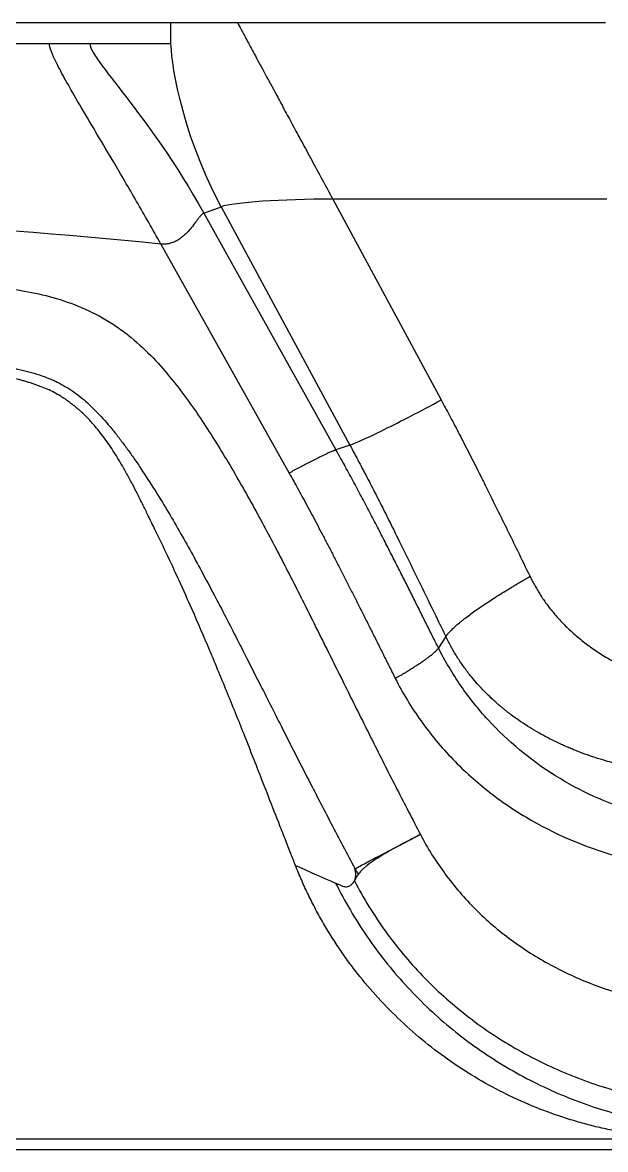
# Model space of a CAD drawing. Extents: x 526 to 610, y 679 to 808.
# Drawn here: x 588.22 to 593.61, y 696.88 to 707.29 of the extents above; entities that cross this region are included whole.
import ezdxf

# ---------------------------------------------------------------- set-up
doc = ezdxf.new("R2010")
doc.units = 0
doc.header["$MEASUREMENT"] = 0
doc.layers.add('1', color=4, linetype='Continuous')

# ---------------------------------------------------------------- blocks, each defined once
blk = doc.blocks.new('JETSETTER LX')
at = {"layer": '1', "color": 3, "linetype": 'Continuous', "lineweight": 25}
for p, q in [((64.082, 10.413), (67.486, 10.413)), ((56.817, 10.413), (63.468, 10.413)), ((63.468, 10.413), (64.082, 10.413)), ((56.817, 10.22), (62.343, 10.22)), ((62.343, 10.22), (62.718, 10.22)), ((62.718, 10.22), (63.468, 10.22)), ((64.964, 8.781), (65.967, 6.926)), ((67.499, 8.781), (64.964, 8.781)), ((63.772, 8.652), (63.933, 8.711)), ((63.772, 8.652), (64.994, 6.465)), ((63.933, 8.711), (65.123, 6.509)), ((63.375, 8.366), (64.561, 6.25)), ((65.123, 6.509), (64.994, 6.465)), ((66.789, 5.294), (66.795, 5.281)), ((66.01, 4.739), (65.942, 4.634)), ((47.621, 0.098), (68.345, 0.098))]:
    blk.add_line(p, q, dxfattribs=at)
at = {"layer": '1', "color": 4, "linetype": 'Continuous', "lineweight": 25}
blk.add_line((42.059, 0), (81.118, 0), dxfattribs=at)
at = {"layer": '1', "color": 3, "linetype": 'Continuous', "lineweight": 25}
for points, knots in [([(63.468, 10.22), (63.468, 10.223), (63.468, 10.227), (63.468, 10.236), (63.468, 10.248), (63.468, 10.262), (63.468, 10.28), (63.468, 10.303), (63.468, 10.335), (63.468, 10.372), (63.468, 10.399), (63.468, 10.413)], [0, 0, 0, 0, 0.035714, 0.071429, 0.142857, 0.214286, 0.285714, 0.428571, 0.571429, 0.785714, 1, 1, 1, 1]), ([(64.082, 10.413), (64.091, 10.396), (64.103, 10.374), (64.132, 10.321), (64.149, 10.29), (64.189, 10.216), (64.212, 10.173), (64.265, 10.074), (64.295, 10.018), (64.364, 9.891), (64.403, 9.819), (64.469, 9.698), (64.515, 9.612), (64.592, 9.469), (64.677, 9.312), (64.769, 9.143), (64.865, 8.964), (64.931, 8.842), (64.964, 8.781)], [0, 0, 0, 0, 0.125, 0.125, 0.25, 0.25, 0.375, 0.375, 0.5, 0.5, 0.625, 0.625, 0.6875, 0.75, 0.8125, 0.875, 0.9375, 1, 1, 1, 1]), ([(63.375, 8.366), (63.3, 8.5), (63.224, 8.633), (63.077, 8.888), (63.005, 9.01), (62.873, 9.234), (62.812, 9.337), (62.701, 9.524), (62.652, 9.607), (62.564, 9.757), (62.489, 9.889), (62.434, 9.99), (62.369, 10.122), (62.345, 10.183), (62.343, 10.22)], [0, 0, 0, 0, 0.125, 0.125, 0.25, 0.25, 0.375, 0.375, 0.5, 0.5, 0.625, 0.75, 0.75, 1, 1, 1, 1]), ([(63.772, 8.652), (63.771, 8.652), (63.77, 8.651), (63.767, 8.65), (63.764, 8.648), (63.761, 8.646), (63.758, 8.643), (63.755, 8.641), (63.752, 8.638), (63.748, 8.634), (63.743, 8.629), (63.735, 8.62), (63.727, 8.61), (63.712, 8.59), (63.687, 8.556), (63.653, 8.513), (63.622, 8.477), (63.595, 8.451), (63.566, 8.426), (63.538, 8.406), (63.508, 8.389), (63.482, 8.378), (63.452, 8.37), (63.43, 8.366), (63.409, 8.365), (63.392, 8.365), (63.381, 8.366), (63.375, 8.366)], [0, 0, 0, 0, 0.015677, 0.031332, 0.046969, 0.062594, 0.078212, 0.093827, 0.10944, 0.125054, 0.145629, 0.187557, 0.224187, 0.250092, 0.374976, 0.499982, 0.5625, 0.625017, 0.687554, 0.750017, 0.787429, 0.849984, 0.878794, 0.924974, 0.94995, 0.974959, 1, 1, 1, 1]), ([(63.375, 8.366), (61.576, 8.549), (59.768, 8.64), (57.057, 8.64), (55.25, 8.594), (53.448, 8.456), (52.549, 8.365)], [0, 0, 0, 0, 0.5, 0.5, 0.75, 1, 1, 1, 1]), ([(60.622, 8.051), (60.7, 8.049), (60.778, 8.046), (60.935, 8.04), (61.013, 8.036), (61.172, 8.028), (61.252, 8.024), (61.414, 8.013), (61.496, 8.007), (61.661, 7.993), (61.744, 7.985), (61.912, 7.965), (61.997, 7.953), (62.169, 7.923), (62.256, 7.905), (62.432, 7.858), (62.521, 7.829), (62.697, 7.758), (62.784, 7.716), (62.908, 7.642), (62.948, 7.616), (63.026, 7.561), (63.064, 7.532), (63.173, 7.442), (63.24, 7.379), (63.365, 7.249), (63.422, 7.182), (63.531, 7.048), (63.582, 6.981), (63.68, 6.846), (63.727, 6.778), (63.817, 6.64), (63.861, 6.571), (63.947, 6.433), (63.989, 6.363), (64.071, 6.224), (64.111, 6.154), (64.19, 6.014), (64.229, 5.944), (64.344, 5.733), (64.419, 5.592), (64.566, 5.309), (64.638, 5.167), (64.745, 4.954), (64.78, 4.883), (64.851, 4.741), (64.887, 4.67), (64.992, 4.457), (65.063, 4.316), (65.168, 4.104), (65.203, 4.034), (65.273, 3.893), (65.309, 3.823), (65.38, 3.681), (65.415, 3.611), (65.486, 3.47), (65.522, 3.4), (65.594, 3.26), (65.63, 3.19), (65.702, 3.051), (65.738, 2.981), (65.775, 2.911)], [0, 0, 0, 0, 0.03125, 0.03125, 0.0625, 0.0625, 0.09375, 0.09375, 0.125, 0.125, 0.15625, 0.15625, 0.1875, 0.1875, 0.21875, 0.21875, 0.25, 0.25, 0.28125, 0.28125, 0.296875, 0.296875, 0.3125, 0.3125, 0.34375, 0.34375, 0.375, 0.375, 0.40625, 0.40625, 0.4375, 0.4375, 0.46875, 0.46875, 0.5, 0.5, 0.53125, 0.53125, 0.5625, 0.5625, 0.625, 0.625, 0.6875, 0.6875, 0.71875, 0.71875, 0.75, 0.75, 0.8125, 0.8125, 0.84375, 0.84375, 0.875, 0.875, 0.90625, 0.90625, 0.9375, 0.9375, 0.96875, 0.96875, 1, 1, 1, 1]), ([(60.598, 7.33), (60.636, 7.329), (60.71, 7.326), (60.82, 7.322), (60.927, 7.318), (61.032, 7.313), (61.133, 7.308), (61.233, 7.303), (61.33, 7.297), (61.424, 7.29), (61.523, 7.282), (61.629, 7.272), (61.743, 7.26), (61.837, 7.248), (61.909, 7.237), (61.958, 7.229), (62.006, 7.22), (62.071, 7.207), (62.154, 7.187), (62.25, 7.159), (62.324, 7.132), (62.378, 7.109), (62.431, 7.084), (62.495, 7.049), (62.571, 7), (62.644, 6.945), (62.716, 6.881), (62.811, 6.788), (62.902, 6.684), (62.988, 6.575), (63.052, 6.491), (63.115, 6.403), (63.199, 6.28), (63.301, 6.123), (63.418, 5.933), (63.531, 5.74), (63.642, 5.544), (63.754, 5.338), (63.901, 5.062), (64.045, 4.784), (64.187, 4.504), (64.328, 4.227), (64.509, 3.869), (64.689, 3.515), (64.838, 3.226), (64.948, 3.015), (65.058, 2.805), (65.133, 2.665), (65.17, 2.595)], [0, 0, 0, 0, 0.015805, 0.031128, 0.046042, 0.060601, 0.074835, 0.088752, 0.102332, 0.115537, 0.128312, 0.14362, 0.160212, 0.176402, 0.183469, 0.190508, 0.19702, 0.203949, 0.218438, 0.232734, 0.245612, 0.251532, 0.257522, 0.269749, 0.282292, 0.295337, 0.307932, 0.32246, 0.350985, 0.365876, 0.380715, 0.395004, 0.411337, 0.442888, 0.473687, 0.50461, 0.536443, 0.56816, 0.602639, 0.667417, 0.699273, 0.734067, 0.797684, 0.867225, 0.900483, 0.933688, 0.966848, 1, 1, 1, 1]), ([(64.62, 2.625), (64.605, 2.662), (64.573, 2.744), (64.521, 2.876), (64.448, 3.061), (64.377, 3.244), (64.298, 3.446), (64.23, 3.618), (64.126, 3.882), (63.993, 4.212), (63.831, 4.604), (63.68, 4.955), (63.546, 5.254), (63.426, 5.511), (63.339, 5.691), (63.283, 5.804), (63.252, 5.868), (63.209, 5.955), (63.161, 6.053), (63.11, 6.151), (63.06, 6.245), (62.988, 6.371), (62.893, 6.522), (62.785, 6.664), (62.691, 6.767), (62.615, 6.838), (62.535, 6.903), (62.458, 6.955), (62.388, 6.995), (62.325, 7.026), (62.271, 7.048), (62.227, 7.063), (62.194, 7.075), (62.16, 7.086), (62.126, 7.096), (62.092, 7.106), (62.035, 7.122), (61.955, 7.142), (61.852, 7.163), (61.747, 7.18), (61.608, 7.199), (61.431, 7.215), (61.219, 7.227), (61.042, 7.231), (60.913, 7.234), (60.842, 7.236), (60.768, 7.237), (60.684, 7.239), (60.613, 7.241), (60.581, 7.243)], [0, 0, 0, 0, 0.0179174, 0.0387943, 0.0626306, 0.1060538, 0.1252717, 0.1587383, 0.1879119, 0.2505415, 0.3159626, 0.3757559, 0.4191099, 0.4608484, 0.50098, 0.5075186, 0.5167555, 0.5327146, 0.5501474, 0.5649293, 0.5817473, 0.5971425, 0.6289532, 0.6601218, 0.6757281, 0.6906683, 0.7060196, 0.7209332, 0.7312564, 0.7415003, 0.7517084, 0.7568147, 0.7619557, 0.7671325, 0.7723466, 0.7775991, 0.7828912, 0.7981152, 0.8138197, 0.828943, 0.8447093, 0.875667, 0.9067232, 0.9378451, 0.9534101, 0.9631853, 0.9689644, 0.9859131, 1, 1, 1, 1]), ([(65.123, 6.509), (65.15, 6.518), (65.191, 6.535), (65.298, 6.583), (65.365, 6.615), (65.515, 6.69), (65.6, 6.733), (65.779, 6.825), (65.873, 6.875), (65.967, 6.926)], [0, 0, 0, 0, 0.25, 0.25, 0.5, 0.5, 0.75, 0.75, 1, 1, 1, 1]), ([(65.967, 6.926), (65.98, 6.902), (66.005, 6.855), (66.044, 6.782), (66.084, 6.706), (66.125, 6.629), (66.166, 6.549), (66.209, 6.466), (66.252, 6.382), (66.296, 6.295), (66.341, 6.205), (66.404, 6.078), (66.484, 5.918), (66.579, 5.724), (66.68, 5.518), (66.75, 5.374), (66.789, 5.294)], [0, 0, 0, 0, 0.043918, 0.0891859, 0.1358044, 0.1837741, 0.2330957, 0.2837696, 0.3357965, 0.3891768, 0.4439109, 0.4999992, 0.6224671, 0.7372771, 0.8543458, 1, 1, 1, 1]), ([(64.994, 6.465), (64.993, 6.465), (64.991, 6.464), (64.986, 6.462), (64.98, 6.46), (64.974, 6.457), (64.966, 6.454), (64.956, 6.45), (64.945, 6.445), (64.928, 6.437), (64.905, 6.427), (64.878, 6.414), (64.853, 6.402), (64.83, 6.391), (64.808, 6.379), (64.783, 6.367), (64.759, 6.354), (64.733, 6.341), (64.708, 6.328), (64.683, 6.315), (64.658, 6.302), (64.633, 6.289), (64.608, 6.276), (64.585, 6.263), (64.569, 6.255), (64.561, 6.25)], [0, 0, 0, 0, 0.021831, 0.046236, 0.073275, 0.103011, 0.135503, 0.170807, 0.208969, 0.250023, 0.331381, 0.400513, 0.456816, 0.499984, 0.549845, 0.599056, 0.647521, 0.695153, 0.741876, 0.787621, 0.832331, 0.875958, 0.918463, 0.959817, 1, 1, 1, 1]), ([(65.942, 4.634), (65.924, 4.67), (65.887, 4.743), (65.831, 4.855), (65.773, 4.97), (65.714, 5.089), (65.653, 5.211), (65.589, 5.337), (65.524, 5.466), (65.456, 5.599), (65.386, 5.735), (65.313, 5.875), (65.238, 6.018), (65.16, 6.164), (65.079, 6.314), (65.023, 6.414), (64.994, 6.465)], [0, 0, 0, 0, 0.0586047, 0.1191288, 0.1815827, 0.2459776, 0.3123255, 0.3806395, 0.4509339, 0.5232244, 0.5975282, 0.6738643, 0.7522541, 0.8327215, 0.9152933, 1, 1, 1, 1]), ([(65.123, 6.509), (65.137, 6.483), (65.165, 6.43), (65.207, 6.352), (65.248, 6.273), (65.29, 6.194), (65.331, 6.114), (65.372, 6.034), (65.413, 5.954), (65.454, 5.873), (65.494, 5.792), (65.535, 5.71), (65.587, 5.606), (65.673, 5.431), (65.792, 5.187), (65.912, 4.94), (65.985, 4.791), (66.01, 4.739)], [0, 0, 0, 0, 0.044756, 0.089658, 0.134703, 0.179889, 0.225212, 0.270671, 0.316262, 0.361982, 0.407828, 0.453798, 0.499887, 0.583773, 0.749956, 0.912145, 1, 1, 1, 1]), ([(64.561, 6.25), (64.575, 6.225), (64.604, 6.174), (64.647, 6.096), (64.691, 6.016), (64.735, 5.934), (64.78, 5.85), (64.826, 5.764), (64.872, 5.676), (64.919, 5.586), (64.967, 5.494), (65.015, 5.4), (65.064, 5.304), (65.114, 5.206), (65.165, 5.106), (65.216, 5.004), (65.268, 4.9), (65.322, 4.794), (65.376, 4.686), (65.431, 4.576), (65.486, 4.465), (65.524, 4.39), (65.543, 4.352)], [0, 0, 0, 0, 0.040639, 0.082262, 0.12487, 0.168464, 0.213045, 0.258613, 0.305169, 0.352712, 0.401243, 0.45076, 0.501265, 0.552756, 0.605231, 0.658691, 0.713132, 0.768554, 0.824955, 0.882331, 0.94068, 1, 1, 1, 1]), ([(66.01, 4.739), (66.011, 4.741), (66.013, 4.744), (66.017, 4.75), (66.022, 4.756), (66.027, 4.762), (66.033, 4.77), (66.04, 4.777), (66.049, 4.787), (66.061, 4.799), (66.075, 4.813), (66.09, 4.827), (66.112, 4.847), (66.143, 4.873), (66.184, 4.906), (66.229, 4.94), (66.28, 4.977), (66.333, 5.013), (66.391, 5.052), (66.45, 5.091), (66.515, 5.132), (66.57, 5.166), (66.615, 5.193), (66.651, 5.215), (66.691, 5.238), (66.724, 5.258), (66.748, 5.271), (66.761, 5.279), (66.771, 5.285), (66.779, 5.289), (66.785, 5.292), (66.788, 5.293), (66.789, 5.294)], [0, 0, 0, 0, 0.015166, 0.03134, 0.048536, 0.066771, 0.086057, 0.10641, 0.127843, 0.158997, 0.190421, 0.221409, 0.252453, 0.318214, 0.37588, 0.439824, 0.500109, 0.567445, 0.622097, 0.687073, 0.7502, 0.813779, 0.843779, 0.875211, 0.913085, 0.951293, 0.964922, 0.976312, 0.985492, 0.992487, 0.997317, 1, 1, 1, 1]), ([(66.795, 5.281), (66.799, 5.274), (66.806, 5.259), (66.817, 5.238), (66.829, 5.217), (66.841, 5.196), (66.853, 5.175), (66.866, 5.154), (66.878, 5.133), (66.892, 5.113), (66.905, 5.092), (66.919, 5.072), (66.954, 5.023), (67.014, 4.946), (67.105, 4.848), (67.202, 4.756), (67.307, 4.671), (67.417, 4.594), (67.571, 4.5), (67.735, 4.421), (67.905, 4.359), (68.036, 4.32), (68.169, 4.289), (68.277, 4.272), (68.359, 4.262), (68.413, 4.257), (68.467, 4.253), (68.522, 4.251), (68.558, 4.251), (68.576, 4.251)], [0, 0, 0, 0, 0.011197, 0.022401, 0.033615, 0.04484, 0.05608, 0.067337, 0.078613, 0.089911, 0.101234, 0.112584, 0.123963, 0.185343, 0.247471, 0.309077, 0.371448, 0.433528, 0.496247, 0.621763, 0.684742, 0.747843, 0.811028, 0.874033, 0.899387, 0.924644, 0.94982, 0.974933, 1, 1, 1, 1]), ([(68.568, 3.443), (68.555, 3.443), (68.529, 3.443), (68.49, 3.444), (68.452, 3.445), (68.413, 3.446), (68.354, 3.448), (68.252, 3.454), (68.123, 3.466), (68.005, 3.481), (67.903, 3.497), (67.82, 3.511), (67.748, 3.526), (67.683, 3.54), (67.624, 3.554), (67.552, 3.573), (67.48, 3.593), (67.358, 3.631), (67.249, 3.67), (67.159, 3.708), (67.118, 3.725), (67.075, 3.744), (66.992, 3.783), (66.864, 3.85), (66.724, 3.937), (66.631, 4.003), (66.59, 4.035), (66.571, 4.049), (66.552, 4.065), (66.527, 4.085), (66.497, 4.11), (66.469, 4.135), (66.44, 4.162), (66.409, 4.191), (66.37, 4.23), (66.323, 4.279), (66.276, 4.332), (66.239, 4.377), (66.22, 4.401), (66.216, 4.407), (66.209, 4.416), (66.193, 4.437), (66.168, 4.471), (66.14, 4.513), (66.111, 4.556), (66.084, 4.601), (66.058, 4.646), (66.033, 4.692), (66.018, 4.723), (66.01, 4.739)], [0, 0, 0, 0, 0.012808, 0.025615, 0.038421, 0.051224, 0.064024, 0.097049, 0.152481, 0.191736, 0.21543, 0.255088, 0.274668, 0.289227, 0.320912, 0.33496, 0.362551, 0.395834, 0.461854, 0.477738, 0.493574, 0.506132, 0.524848, 0.584724, 0.649627, 0.688982, 0.697631, 0.701749, 0.7121, 0.722477, 0.733761, 0.750927, 0.758944, 0.773542, 0.793398, 0.813101, 0.840301, 0.864543, 0.869905, 0.870922, 0.872083, 0.880453, 0.89697, 0.913952, 0.930994, 0.948108, 0.965306, 0.982599, 1, 1, 1, 1]), ([(65.942, 4.634), (65.941, 4.633), (65.939, 4.631), (65.937, 4.627), (65.933, 4.623), (65.93, 4.619), (65.926, 4.614), (65.922, 4.61), (65.917, 4.605), (65.913, 4.601), (65.907, 4.596), (65.902, 4.591), (65.896, 4.585), (65.89, 4.58), (65.883, 4.575), (65.877, 4.569), (65.87, 4.563), (65.862, 4.557), (65.855, 4.551), (65.847, 4.545), (65.839, 4.539), (65.83, 4.533), (65.822, 4.527), (65.813, 4.52), (65.801, 4.512), (65.783, 4.499), (65.757, 4.482), (65.723, 4.46), (65.685, 4.436), (65.648, 4.413), (65.615, 4.393), (65.587, 4.377), (65.564, 4.364), (65.549, 4.356), (65.543, 4.352)], [0, 0, 0, 0, 0.021763, 0.043525, 0.065288, 0.087051, 0.108813, 0.130576, 0.152338, 0.1741, 0.195861, 0.217621, 0.239381, 0.261142, 0.282902, 0.304663, 0.326424, 0.348185, 0.369946, 0.391707, 0.413467, 0.435227, 0.456986, 0.478744, 0.500502, 0.542473, 0.59823, 0.667769, 0.751075, 0.817943, 0.876274, 0.926061, 0.967302, 1, 1, 1, 1]), ([(68.56, 3.007), (68.425, 3.007), (68.154, 3.026), (67.89, 3.084), (67.5, 3.198), (67.252, 3.31), (66.794, 3.596), (66.584, 3.77), (66.31, 4.069), (66.141, 4.28), (66.003, 4.513), (65.942, 4.634)], [0, 0, 0, 0, 0.125, 0.25, 0.25, 0.5, 0.5, 0.75, 0.75, 0.875, 1, 1, 1, 1]), ([(65.543, 4.352), (65.612, 4.215), (65.771, 3.953), (66.067, 3.598), (66.41, 3.291), (66.666, 3.12), (67.064, 2.891), (67.35, 2.774), (67.943, 2.617), (68.25, 2.577), (68.556, 2.577)], [0, 0, 0, 0, 0.125, 0.25, 0.375, 0.5, 0.5, 0.75, 0.75, 1, 1, 1, 1]), ([(65.171, 2.595), (65.197, 2.609), (65.231, 2.627), (65.314, 2.671), (65.411, 2.721), (65.585, 2.812), (65.711, 2.878), (65.775, 2.911)], [0, 0, 0, 0, 0.25, 0.25, 0.5, 0.75, 1, 1, 1, 1]), ([(65.775, 2.911), (65.769, 2.909), (65.76, 2.904), (65.746, 2.896), (65.733, 2.89), (65.722, 2.884), (65.712, 2.878), (65.703, 2.874), (65.695, 2.87), (65.689, 2.867), (65.684, 2.864), (65.665, 2.854), (65.632, 2.837), (65.57, 2.803), (65.497, 2.763), (65.415, 2.715), (65.344, 2.67), (65.294, 2.634), (65.263, 2.608), (65.243, 2.591), (65.226, 2.574), (65.212, 2.558), (65.204, 2.547), (65.2, 2.542)], [0, 0, 0, 0, 0.020079, 0.038475, 0.055188, 0.070218, 0.083566, 0.09523, 0.105212, 0.11351, 0.120126, 0.125058, 0.191094, 0.250092, 0.380582, 0.499999, 0.627784, 0.749896, 0.801338, 0.85206, 0.902055, 0.951361, 1, 1, 1, 1]), ([(65.775, 2.911), (65.841, 2.784), (65.918, 2.661), (66.089, 2.43), (66.184, 2.32), (66.388, 2.117), (66.608, 1.929), (66.974, 1.697), (67.368, 1.517), (67.644, 1.432), (68.064, 1.33), (68.352, 1.296), (68.641, 1.296)], [0, 0, 0, 0, 0.125, 0.125, 0.25, 0.25, 0.375, 0.5, 0.625, 0.75, 0.75, 1, 1, 1, 1]), ([(68.345, 0.098), (68.331, 0.098), (68.305, 0.098), (68.265, 0.098), (68.225, 0.099), (68.185, 0.101), (68.145, 0.103), (68.105, 0.105), (68.065, 0.107), (68.025, 0.11), (67.985, 0.114), (67.946, 0.117), (67.906, 0.122), (67.866, 0.126), (67.827, 0.131), (67.787, 0.136), (67.711, 0.147), (67.599, 0.166), (67.453, 0.197), (67.307, 0.233), (67.115, 0.288), (66.879, 0.37), (66.605, 0.49), (66.34, 0.629), (66.086, 0.788), (65.845, 0.965), (65.619, 1.16), (65.407, 1.371), (65.244, 1.559), (65.123, 1.716), (65.037, 1.837), (64.955, 1.962), (64.891, 2.068), (64.842, 2.154), (64.806, 2.22), (64.772, 2.286), (64.739, 2.352), (64.707, 2.419), (64.677, 2.487), (64.647, 2.556), (64.629, 2.602), (64.62, 2.625)], [0, 0, 0, 0, 0.008352, 0.016698, 0.025039, 0.033375, 0.041708, 0.050037, 0.058365, 0.066691, 0.075018, 0.083345, 0.091673, 0.100003, 0.108337, 0.116674, 0.125016, 0.156285, 0.187513, 0.218745, 0.250025, 0.312499, 0.375013, 0.437487, 0.5, 0.562483, 0.624988, 0.687475, 0.749976, 0.781243, 0.812472, 0.843705, 0.874985, 0.890619, 0.90624, 0.921853, 0.937465, 0.95308, 0.968704, 0.984342, 1, 1, 1, 1]), ([(65.164, 2.483), (65.169, 2.492), (65.173, 2.503), (65.177, 2.523), (65.177, 2.53), (65.177, 2.541), (65.177, 2.545), (65.177, 2.553), (65.176, 2.557), (65.176, 2.561)], [0, 0, 0, 0, 0.5, 0.5, 0.75, 0.75, 0.875, 0.875, 1, 1, 1, 1]), ([(65.2, 2.542), (65.199, 2.54), (65.196, 2.536), (65.193, 2.531), (65.19, 2.527), (65.186, 2.521), (65.18, 2.512), (65.173, 2.499), (65.167, 2.489), (65.164, 2.483)], [0, 0, 0, 0, 0.109706, 0.1922005, 0.2500032, 0.366434, 0.5000009, 0.7307924, 1, 1, 1, 1]), ([(65.176, 2.561), (65.175, 2.567), (65.174, 2.573), (65.172, 2.584), (65.171, 2.59), (65.17, 2.595)], [0, 0, 0, 0, 0.5, 0.5, 1, 1, 1, 1]), ([(64.991, 2.461), (65.002, 2.457), (65.013, 2.452), (65.029, 2.445), (65.034, 2.443), (65.045, 2.438), (65.051, 2.436), (65.056, 2.434)], [0, 0, 0, 0, 0.5, 0.5, 0.75, 0.75, 1, 1, 1, 1]), ([(65.056, 2.434), (65.063, 2.431), (65.069, 2.429), (65.08, 2.428), (65.086, 2.428), (65.102, 2.429), (65.112, 2.433), (65.13, 2.442), (65.138, 2.448), (65.152, 2.463), (65.159, 2.472), (65.164, 2.483)], [0, 0, 0, 0, 0.125, 0.125, 0.25, 0.25, 0.5, 0.5, 0.75, 0.75, 1, 1, 1, 1])]:
    blk.add_open_spline(points, degree=3, knots=knots, dxfattribs=at)
for points in [[(62.718, 10.22), (62.718, 10.077), (63.255, 9.577), (63.772, 8.652)], [(63.933, 8.711), (63.538, 9.443), (63.468, 10.114), (63.468, 10.22)], [(64.964, 8.781), (64.493, 8.781), (64.048, 8.752), (63.933, 8.711)], [(64.62, 2.625), (64.741, 2.569), (64.865, 2.515), (64.991, 2.461)], [(65.17, 2.595), (65.18, 2.577), (65.19, 2.559), (65.2, 2.542)], [(64.991, 2.461), (65.076, 2.291), (65.269, 1.962), (65.624, 1.514), (66.038, 1.12), (66.503, 0.787), (67.009, 0.521), (67.547, 0.327), (68.107, 0.21), (68.487, 0.184), (68.677, 0.184)], [(65.164, 2.483), (65.248, 2.322), (65.438, 2.013), (65.786, 1.595), (66.191, 1.231), (66.642, 0.927), (67.131, 0.687), (67.646, 0.514), (68.18, 0.41), (68.542, 0.387), (68.723, 0.387)]]:
    blk.add_open_spline(points, degree=3, dxfattribs=at)

msp = doc.modelspace()

# ---------------------------------------------------------------- block references
at = {"layer": '1'}
msp.add_blockref('JETSETTER LX', (526.127, 696.877), dxfattribs=at)

doc.saveas('drawing.dxf')
